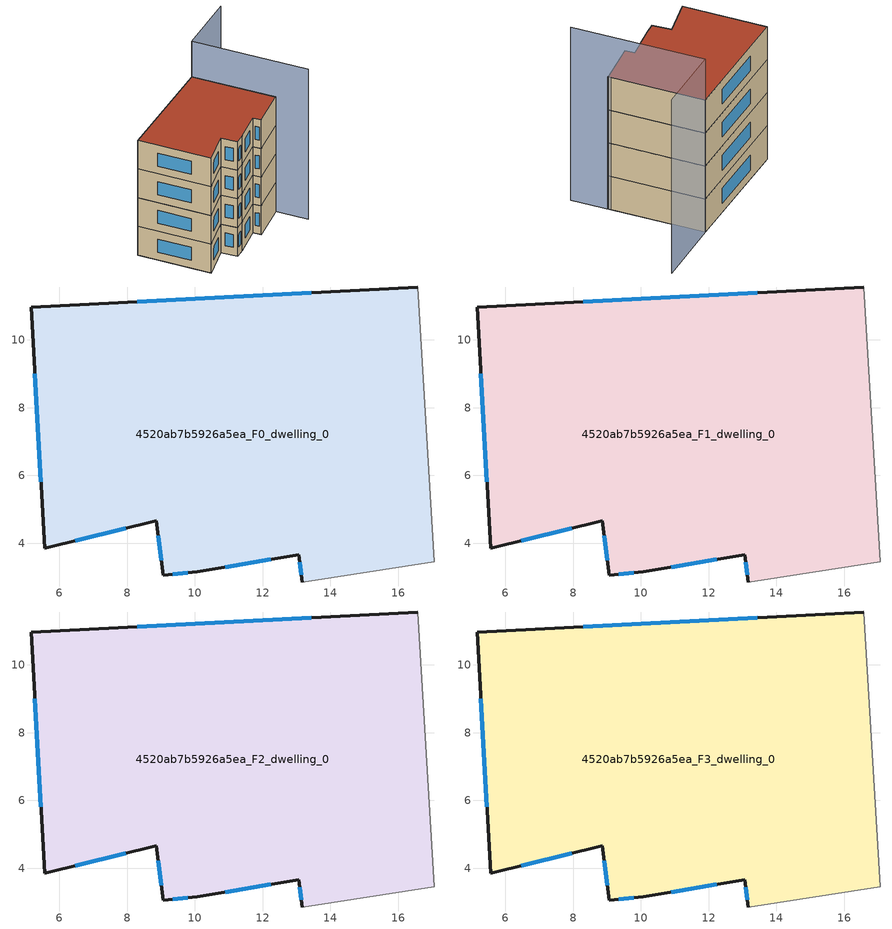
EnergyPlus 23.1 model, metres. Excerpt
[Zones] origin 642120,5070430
4520ab7b5926a5ea_F0_dwelling_0
 floor ground (EU_floor_Construction): 17.07,3.45 16.57,11.56 5.16,10.96 5.56,3.86 8.86,4.66 9.06,3.06 10.06,3.16 13.07,3.66 13.17,2.85 z0
 wall outside (EU_wall_Construction): 13.17,2.85 13.07,3.66 10.06,3.16 9.06,3.06 8.86,4.66 5.56,3.86 5.16,10.96 16.57,11.56 z0:3
 wall adiabatic (EU_wall_Construction): 16.57,11.56 17.07,3.45 13.17,2.85 z0:3
 window (EU_Window_Construction): 13.14,3.07 13.09,3.44 / 12.24,3.52 10.89,3.29 / 9.79,3.13 9.34,3.08 / 9.01,3.5 8.92,4.22 / 7.96,4.44 6.47,4.08 / 5.45,5.81 5.27,9.01 / 8.3,11.13 13.43,11.4 z0.83:2.17
4520ab7b5926a5ea_F1_dwelling_0
 floor to 4520ab7b5926a5ea_F0_dwelling_0 (EU_floor_Construction): 17.07,3.45 16.57,11.56 5.16,10.96 5.56,3.86 8.86,4.66 9.06,3.06 10.06,3.16 13.07,3.66 13.17,2.85 z3
 wall outside (EU_wall_Construction): 13.17,2.85 13.07,3.66 10.06,3.16 9.06,3.06 8.86,4.66 5.56,3.86 5.16,10.96 16.57,11.56 z3:6
 wall adiabatic (EU_wall_Construction): 16.57,11.56 17.07,3.45 13.17,2.85 z3:6
 window (EU_Window_Construction): 13.14,3.07 13.09,3.44 / 12.24,3.52 10.89,3.29 / 9.79,3.13 9.34,3.08 / 9.01,3.5 8.92,4.22 / 7.96,4.44 6.47,4.08 / 5.45,5.81 5.27,9.01 / 8.3,11.13 13.43,11.4 z3.83:5.17
4520ab7b5926a5ea_F2_dwelling_0
 floor to 4520ab7b5926a5ea_F1_dwelling_0 (EU_floor_Construction): 17.07,3.45 16.57,11.56 5.16,10.96 5.56,3.86 8.86,4.66 9.06,3.06 10.06,3.16 13.07,3.66 13.17,2.85 z6
 wall outside (EU_wall_Construction): 13.17,2.85 13.07,3.66 10.06,3.16 9.06,3.06 8.86,4.66 5.56,3.86 5.16,10.96 16.57,11.56 z6:9
 wall adiabatic (EU_wall_Construction): 16.57,11.56 17.07,3.45 13.17,2.85 z6:9
 window (EU_Window_Construction): 13.14,3.07 13.09,3.44 / 12.24,3.52 10.89,3.29 / 9.79,3.13 9.34,3.08 / 9.01,3.5 8.92,4.22 / 7.96,4.44 6.47,4.08 / 5.45,5.81 5.27,9.01 / 8.3,11.13 13.43,11.4 z6.83:8.17
4520ab7b5926a5ea_F3_dwelling_0
 floor to 4520ab7b5926a5ea_F2_dwelling_0 (EU_floor_Construction): 17.07,3.45 16.57,11.56 5.16,10.96 5.56,3.86 8.86,4.66 9.06,3.06 10.06,3.16 13.07,3.66 13.17,2.85 z9
 wall outside (EU_wall_Construction): 13.17,2.85 13.07,3.66 10.06,3.16 9.06,3.06 8.86,4.66 5.56,3.86 5.16,10.96 16.57,11.56 z9:12
 wall adiabatic (EU_wall_Construction): 16.57,11.56 17.07,3.45 13.17,2.85 z9:12
 window (EU_Window_Construction): 13.14,3.07 13.09,3.44 / 12.24,3.52 10.89,3.29 / 9.79,3.13 9.34,3.08 / 9.01,3.5 8.92,4.22 / 7.96,4.44 6.47,4.08 / 5.45,5.81 5.27,9.01 / 8.3,11.13 13.43,11.4 z9.83:11.17
 roof outside (EU_roof_Construction): 16.57,11.56 17.07,3.45 13.17,2.85 13.07,3.66 10.06,3.16 9.06,3.06 8.86,4.66 5.56,3.86 5.16,10.96 z12
shading: 17.27,0.35 16.55,11.56 / 16.55,11.56 22.85,11.96 z0:15.7
[Building]
EU S2 Campaign: North Axis=0; Terrain=City; Solar Distribution=FullExterior
[Site:Location]
Lyon-Bron: Latitude=45.75; Longitude=5; Time Zone=1; Elevation=198
[SizingPeriod:WeatherFileDays]
AnnualSizingPeriod: Begin Month=1; Begin Day of Month=1; End Month=12; End Day of Month=31; Day of Week for Start Day=Monday; Use Weather File Daylight Saving Period=No; Use Weather File Rain and Snow Indicators=No
[MATERIAL]
EU_InternalMass_Material: Roughness=MediumRough; Thickness=0.1; Conductivity=1; Density=1800; Specific Heat=900; Thermal Absorptance=0.9; Solar Absorptance=0.7; Visible Absorptance=0.7
[MATERIAL:NOMASS] Roughness=MediumRough; Thermal Absorptance=0.9; Solar Absorptance=0.7; Visible Absorptance=0.7
Name | Thermal Resistance
EU_wall_NoMass | 0.87146
EU_roof_NoMass | 0.842276
EU_floor_NoMass | 0.496999
[WINDOWMATERIAL:SIMPLEGLAZINGSYSTEM]
EU_Window_SimpleGlazing: UFactor=2.2525; Solar Heat Gain Coefficient=0.76; Visible Transmittance=0.76
[CONSTRUCTION]
EU_wall_Construction: EU_wall_NoMass
EU_roof_Construction: EU_roof_NoMass
EU_floor_Construction: EU_floor_NoMass
EU_InternalMass_Construction: EU_InternalMass_Material
EU_Window_Construction: EU_Window_SimpleGlazing
[ZONE] Type=1; Multiplier=1; Ceiling Height=autocalculate; Floor Area=autocalculate; Part of Total Floor Area=Yes
Name | Volume
4520ab7b5926a5ea_F0_dwelling_0 | 265.383
4520ab7b5926a5ea_F1_dwelling_0; 4520ab7b5926a5ea_F2_dwelling_0 | 265.384
4520ab7b5926a5ea_F3_dwelling_0 | 530.767
[INTERNALMASS] Construction=EU_InternalMass_Construction; Surface Area=88.4611
Name | Zone or ZoneList
4520ab7b5926a5ea_F0_dwelling_0_EU_InternalMass | 4520ab7b5926a5ea_F0_dwelling_0
4520ab7b5926a5ea_F1_dwelling_0_EU_InternalMass | 4520ab7b5926a5ea_F1_dwelling_0
4520ab7b5926a5ea_F2_dwelling_0_EU_InternalMass | 4520ab7b5926a5ea_F2_dwelling_0
4520ab7b5926a5ea_F3_dwelling_0_EU_InternalMass | 4520ab7b5926a5ea_F3_dwelling_0
[OTHEREQUIPMENT] Fuel Type=Electricity; Design Level Calculation Method=Watts/Area; Power per Zone Floor Area=1; Fraction Latent=0; Fraction Radiant=0; Fraction Lost=0; Carbon Dioxide Generation Rate=0; EndUse Subcategory=EU_Step8_InternalGains
Name | Zone or ZoneList or Space or SpaceList | Schedule
EU_Step8_InternalGain_4520ab7b5926a5ea_F0_dwelling_0_f000 | 4520ab7b5926a5ea_F0_dwelling_0 | EU_Step8_GainSchedule_4520ab7b5926a5ea_F0_dwelling_0_f000
EU_Step8_InternalGain_4520ab7b5926a5ea_F1_dwelling_0_f000 | 4520ab7b5926a5ea_F1_dwelling_0 | EU_Step8_GainSchedule_4520ab7b5926a5ea_F1_dwelling_0_f000
EU_Step8_InternalGain_4520ab7b5926a5ea_F2_dwelling_0_f000 | 4520ab7b5926a5ea_F2_dwelling_0 | EU_Step8_GainSchedule_4520ab7b5926a5ea_F2_dwelling_0_f000
EU_Step8_InternalGain_4520ab7b5926a5ea_F3_dwelling_0_f000 | 4520ab7b5926a5ea_F3_dwelling_0 | EU_Step8_GainSchedule_4520ab7b5926a5ea_F3_dwelling_0_f000
[ZONEVENTILATION:DESIGNFLOWRATE] Schedule=EU_AlwaysOn; Design Flow Rate Calculation Method=AirChanges/Hour; Air Changes per Hour=0.425; Ventilation Type=Natural; Fan Pressure Rise=0; Fan Total Efficiency=1; Constant Term Coefficient=1; Temperature Term Coefficient=0; Velocity Term Coefficient=0; Velocity Squared Term Coefficient=0; Minimum Indoor Temperature=-100; Maximum Indoor Temperature=100; Delta Temperature=-100; Minimum Outdoor Temperature=-100; Maximum Outdoor Temperature=100; Maximum Wind Speed=40
Name | Zone or ZoneList or Space or SpaceList
EU_ConstantAir_4520ab7b5926a5ea_F0_dwelling_0 | 4520ab7b5926a5ea_F0_dwelling_0
EU_ConstantAir_4520ab7b5926a5ea_F1_dwelling_0 | 4520ab7b5926a5ea_F1_dwelling_0
EU_ConstantAir_4520ab7b5926a5ea_F2_dwelling_0 | 4520ab7b5926a5ea_F2_dwelling_0
EU_ConstantAir_4520ab7b5926a5ea_F3_dwelling_0 | 4520ab7b5926a5ea_F3_dwelling_0
[HVACTEMPLATE:THERMOSTAT] Constant Heating Setpoint=20; Constant Cooling Setpoint=50
EU_HeatOnly_4520ab7b5926a5ea_F0_dwelling_0; EU_HeatOnly_4520ab7b5926a5ea_F1_dwelling_0; EU_HeatOnly_4520ab7b5926a5ea_F2_dwelling_0; EU_HeatOnly_4520ab7b5926a5ea_F3_dwelling_0
[HVACTEMPLATE:ZONE:IDEALLOADSAIRSYSTEM] System Availability Schedule=EU_AlwaysOn; Maximum Heating Supply Air Temperature=50; Minimum Cooling Supply Air Temperature=13; Maximum Heating Supply Air Humidity Ratio=0.0156; Minimum Cooling Supply Air Humidity Ratio=0.0077; Heating Limit=NoLimit; Cooling Limit=NoLimit; Heating Availability Schedule=EU_AlwaysOn; Cooling Availability Schedule=EU_CoolingOff; Dehumidification Control Type=ConstantSensibleHeatRatio; Cooling Sensible Heat Ratio=0.7; Dehumidification Setpoint=60; Humidification Control Type=None; Humidification Setpoint=30; Outdoor Air Method=None; Outdoor Air Flow Rate per Person=0.00944; Outdoor Air Flow Rate per Zone Floor Area=0; Outdoor Air Flow Rate per Zone=0; Demand Controlled Ventilation Type=None; Outdoor Air Economizer Type=NoEconomizer; Heat Recovery Type=None; Sensible Heat Recovery Effectiveness=0.7; Latent Heat Recovery Effectiveness=0.65
Name | Template Thermostat
4520ab7b5926a5ea_F0_dwelling_0 | EU_HeatOnly_4520ab7b5926a5ea_F0_dwelling_0
4520ab7b5926a5ea_F1_dwelling_0 | EU_HeatOnly_4520ab7b5926a5ea_F1_dwelling_0
4520ab7b5926a5ea_F2_dwelling_0 | EU_HeatOnly_4520ab7b5926a5ea_F2_dwelling_0
4520ab7b5926a5ea_F3_dwelling_0 | EU_HeatOnly_4520ab7b5926a5ea_F3_dwelling_0
[SIZING:ZONE] Zone Cooling Design Supply Air Temperature Input Method=SupplyAirTemperature; Zone Cooling Design Supply Air Temperature=13; Zone Heating Design Supply Air Temperature Input Method=SupplyAirTemperature; Zone Heating Design Supply Air Temperature=50; Zone Cooling Design Supply Air Humidity Ratio=0.008; Zone Heating Design Supply Air Humidity Ratio=0.008; Cooling Design Air Flow Method=DesignDay; Cooling Design Air Flow Rate=0; Cooling Minimum Air Flow per Zone Floor Area=0.000762; Cooling Minimum Air Flow=0; Cooling Minimum Air Flow Fraction=0.2; Heating Design Air Flow Method=DesignDay; Heating Design Air Flow Rate=0; Heating Maximum Air Flow per Zone Floor Area=0.002032; Heating Maximum Air Flow=0.141576; Heating Maximum Air Flow Fraction=0.3; Account for Dedicated Outdoor Air System=No; Dedicated Outdoor Air System Control Strategy=NeutralSupplyAir; Dedicated Outdoor Air Low Setpoint Temperature for Design=autosize; Dedicated Outdoor Air High Setpoint Temperature for Design=autosize; Zone Load Sizing Method=Sensible Load Only No Latent Load; Zone Latent Cooling Design Supply Air Humidity Ratio Input Method=HumidityRatioDifference; Zone Cooling Design Supply Air Humidity Ratio Difference=0.005; Zone Latent Heating Design Supply Air Humidity Ratio Input Method=HumidityRatioDifference; Zone Humidification Design Supply Air Humidity Ratio Difference=0.005
4520ab7b5926a5ea_F0_dwelling_0; 4520ab7b5926a5ea_F1_dwelling_0; 4520ab7b5926a5ea_F2_dwelling_0; 4520ab7b5926a5ea_F3_dwelling_0
[SCHEDULE:CONSTANT]
Name | Hourly Value
EU_AlwaysOn | 1
EU_CoolingOff | 0
[SCHEDULE:FILE] Column Number=1; Rows to Skip at Top=0; Number of Hours of Data=8760; Column Separator=Comma; Interpolate to Timestep=No; Minutes per Item=60; Adjust Schedule for Daylight Savings=Yes
Name | File
EU_Step8_GainSchedule_4520ab7b5926a5ea_F0_dwelling_0_f000 | ../../schedules/4520ab7b5926a5ea/4520ab7b5926a5ea_F0_dwelling_0_f000_gain.csv
EU_Step8_GainSchedule_4520ab7b5926a5ea_F1_dwelling_0_f000 | ../../schedules/4520ab7b5926a5ea/4520ab7b5926a5ea_F1_dwelling_0_f000_gain.csv
EU_Step8_GainSchedule_4520ab7b5926a5ea_F2_dwelling_0_f000 | ../../schedules/4520ab7b5926a5ea/4520ab7b5926a5ea_F2_dwelling_0_f000_gain.csv
EU_Step8_GainSchedule_4520ab7b5926a5ea_F3_dwelling_0_f000 | ../../schedules/4520ab7b5926a5ea/4520ab7b5926a5ea_F3_dwelling_0_f000_gain.csv
